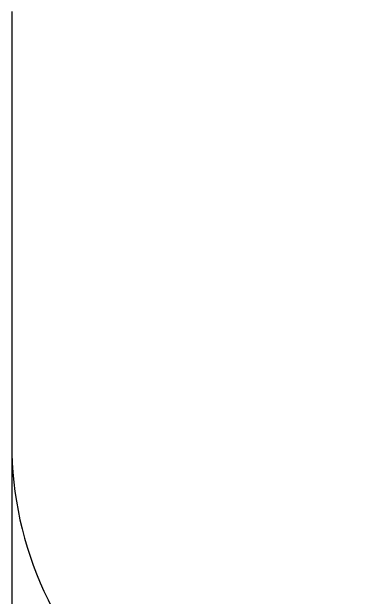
# Model space of a CAD drawing. Header units: millimetres. Extents: x -6502 to 7455, y -8041 to 5981.
# Drawn here: x -6502 to -5037, y 565 to 3043 of the extents above; entities that cross this region are included whole.
import ezdxf

# ---------------------------------------------------------------- set-up
doc = ezdxf.new("R2010")
doc.units = ezdxf.units.MM
doc.layers.add('DIKOM_ЗОНА', color=80, linetype='Continuous')
doc.layers.add('DIKOM_РАЗМЕР_ЗОНА', color=7, linetype='Continuous')
doc.styles.add('style1', font='arial.ttf', dxfattribs={"width": 0.8})
doc.dimstyles.new('1-50', dxfattribs={"dimtxt": 300, "dimasz": 200, "dimexe": 100, "dimexo": 0, "dimgap": 100, "dimtad": 1, "dimtxsty": 'style1', "dimcen": 200, "dimclrd": 7, "dimclre": 7, "dimclrt": 7, "dimadec": 1, "dimazin": 2, "dimtfac": 1, "dimtmove": 0, "dimatfit": 2, "dimfxl": 0, "dimlwd": 25, "dimlwe": 18, "dimarcsym": 0})

# ---------------------------------------------------------------- blocks, each defined once
blk = doc.blocks.new('*D11')
at = {"layer": 'Defpoints', "color": 0, "transparency": 16777216}
for p in [(-6502.4, 2127.8), (4721.4, -677.3), (4721.4, -7940.9)]:
    blk.add_point(p, dxfattribs=at)
at = {"layer": 'DIKOM_РАЗМЕР_ЗОНА', "color": 7, "lineweight": 18, "transparency": 16777216}
for p, q in [((-6502.4, 2127.8), (-6502.4, -8040.9)), ((4721.4, -677.3), (4721.4, -8040.9))]:
    blk.add_line(p, q, dxfattribs=at)
at = {"layer": 'DIKOM_РАЗМЕР_ЗОНА', "color": 7, "lineweight": 25, "transparency": 16777216}
blk.add_line((-6302.4, -7940.9), (4521.4, -7940.9), dxfattribs=at)
at = {"layer": 'DIKOM_РАЗМЕР_ЗОНА', "color": 7, "transparency": 16777216}
for points in [[(-6302.4, -7907.5), (-6302.4, -7974.2), (-6502.4, -7940.9)], [(4521.4, -7907.5), (4521.4, -7974.2), (4721.4, -7940.9)]]:
    blk.add_solid(points, dxfattribs=at)
at = {"layer": 'DIKOM_РАЗМЕР_ЗОНА', "color": 7, "transparency": 16777216, "insert": (-208, -7687.7), "char_height": 300, "attachment_point": 5, "style": 'style1'}
blk.add_mtext('11200', dxfattribs=at)

msp = doc.modelspace()

# ---------------------------------------------------------------- linework, layer by layer
at = {"layer": 'DIKOM_ЗОНА', "color": 3, "lineweight": 15}
msp.add_line((-6502.402, 3043.971), (-6502.402, 1211.576), dxfattribs=at)
msp.add_arc((-5002.402, 1211.576), 1500, 180, 278.616083, dxfattribs=at)

# ---------------------------------------------------------------- dimensions: what is measured, and where the dimension line sits
at = {"layer": 'DIKOM_РАЗМЕР_ЗОНА'}
dim = msp.add_linear_dim(base=(4721.362, -7940.857), p1=(-6502.402, 2127.774), p2=(4721.362, -677.294), text='11200', dimstyle='1-50', dxfattribs=at)
dim.commit()
dim.dimension.update_dxf_attribs({"geometry": '*D11', "text_midpoint": (-207.972, -7940.857), "dimtype": 160})

doc.saveas('drawing.dxf')
